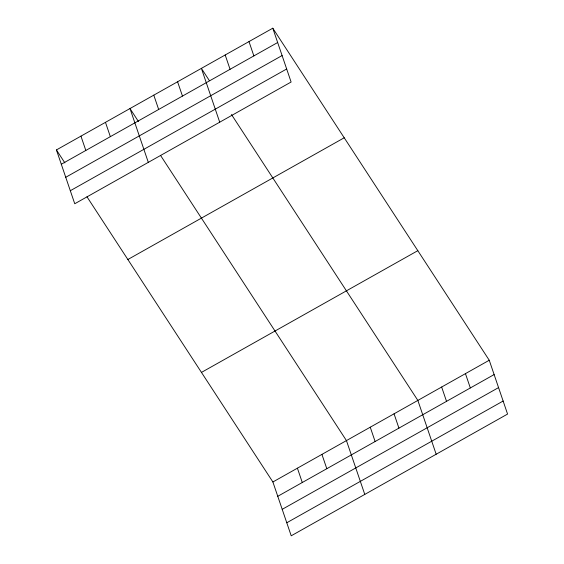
<?xml version="1.0" encoding="UTF-8"?>
<svg xmlns="http://www.w3.org/2000/svg" width="564" height="564" viewBox="0 0 564 564"><rect width="100%" height="100%" fill="white"/><g stroke="black" fill="none" stroke-linecap="round" stroke-linejoin="round"><path stroke-width="0.85" d="M272.786 28.2L291.109 82.02L74.751 203.752L56.428 149.932L272.786 28.2L489.249 360.248L507.572 414.068L291.214 535.8L272.891 481.98L86.976 196.794M61.3 164.251L277.664 42.519M65.741 177.286L282.099 55.554M70.31 190.717L286.674 68.984M127.859 259.51L344.223 137.778M201.461 372.409L417.818 250.67M272.891 481.98L489.249 360.248M277.763 496.299L494.127 374.566M282.204 509.334L498.562 387.602M286.773 522.765L503.137 401.032M209.378 80.631L201.39 68.371L219.713 122.191M231.466 114.513L417.853 400.419L436.169 454.239M138.448 121.521L129.988 108.542L148.311 162.362M160.536 155.403L346.451 440.597L364.774 494.409M56.428 149.932L64.888 162.911M465.455 373.643L470.327 387.954M441.654 387.031L446.526 401.349M394.053 413.814L398.924 428.125M248.992 41.588L253.863 55.906M370.252 427.202L375.123 441.52M225.191 54.983L230.063 69.294M321.931 454.394L326.803 468.705M177.589 81.766L182.461 96.077M297.411 468.19L302.283 482.502M153.789 95.154L158.667 109.472M105.468 122.339L110.347 136.657M80.948 136.135L85.82 150.454"/></g></svg>
